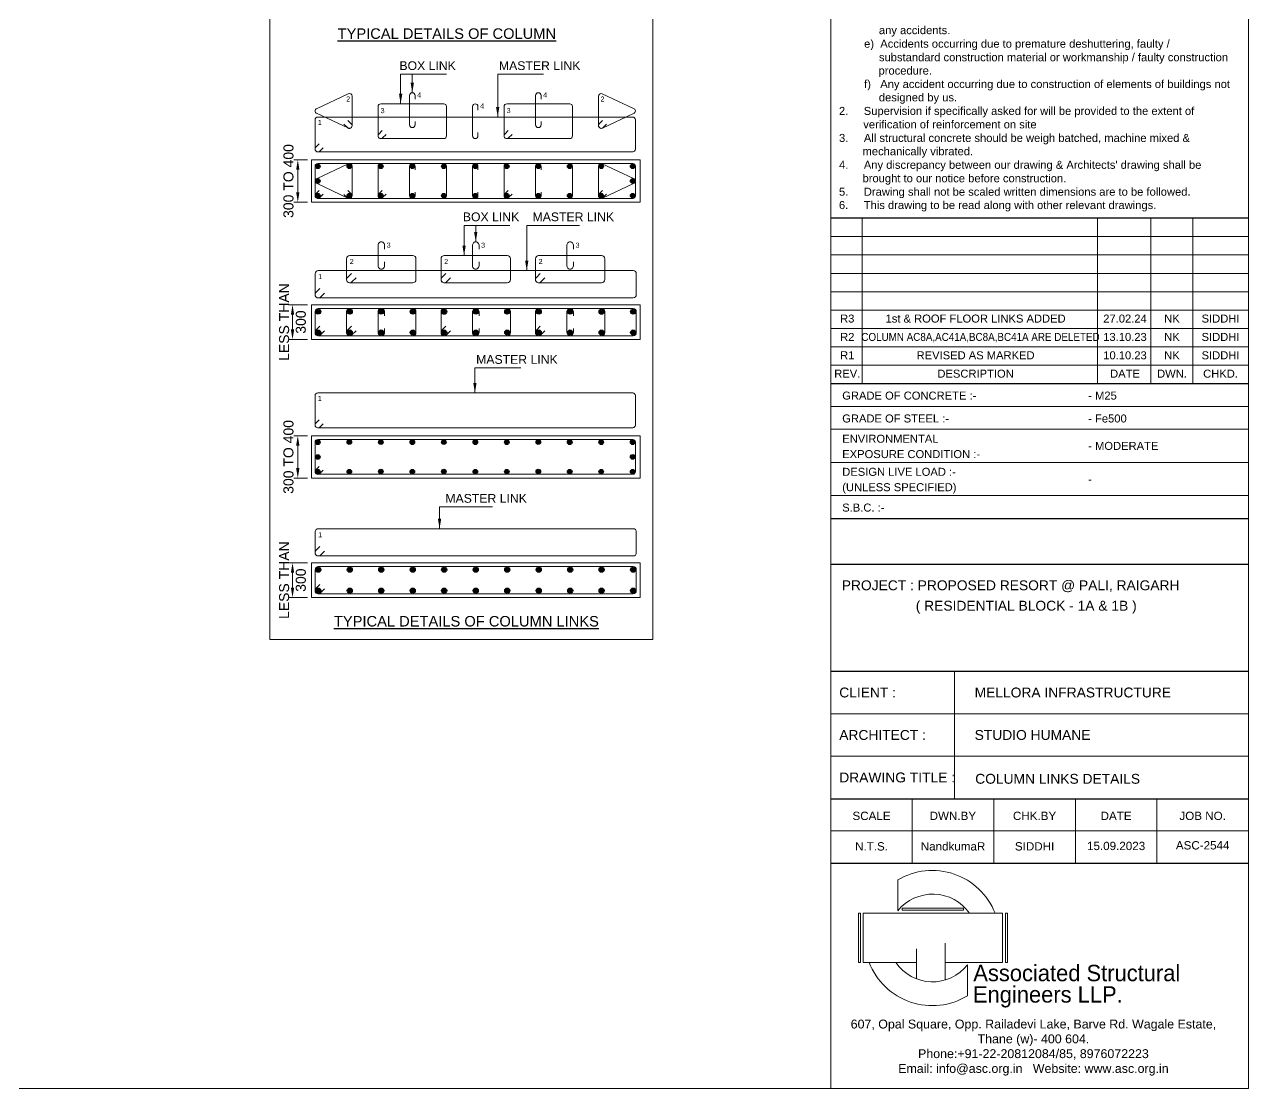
# Model space of a CAD drawing. Header units: metres. Extents: x 21100 to 202285, y -1545145 to -1477211.
# Drawn here: x 171686 to 202285, y -1545145 to -1518549 of the extents above; entities that cross this region are included whole.
import ezdxf
from ezdxf.enums import TextEntityAlignment as Align

# ---------------------------------------------------------------- set-up
doc = ezdxf.new("R2010")
doc.units = ezdxf.units.M
doc.header["$LTSCALE"] = 15
doc.header["$MEASUREMENT"] = 0
doc.header["$PDMODE"] = 34
doc.header["$PDSIZE"] = -10
doc.linetypes.add('HIDDEN', pattern=[0.375, 0.25, -0.125])
for name, color, linetype, lineweight in [('ARCH._ASC', 8, 'HIDDEN', 0), ('COLUMN SECTION_ASC', 132, 'Continuous', 9), ('DIMENSION_ASC', 251, 'Continuous', 9), ('FOOTING_ASC', 10, 'Continuous', 15), ('LEADER_ASC', 152, 'Continuous', 15), ('LINKS_ASC', 22, 'Continuous', 20), ('STEEL DIST._ASC', 132, 'Continuous', 25), ('TEXT HEADER_ASC', 7, 'Continuous', 25), ('TEXT NAMEPLATE_ASC', 7, 'Continuous', 20), ('TEXT SCHEDULE_ASC', 7, 'Continuous', 5), ('TEXT_ASC', 7, 'Continuous', 25), ('VIEWPORT_ASC', 6, 'Continuous', 15)]:
    doc.layers.add(name, color=color, linetype=linetype, lineweight=lineweight)
doc.layers.add('BORDER_ASC', color=4, linetype='Continuous')
doc.styles.add('ASC LOGO', font='CALIST.TTF', dxfattribs={"height": 300})
doc.styles.add('ASC_DIMENSION', font='swiss.ttf', dxfattribs={"height": 250})
doc.styles.add('STANDERD ASC', font='swiss.ttf', dxfattribs={"height": 250})
doc.dimstyles.new('ASC_100mm', dxfattribs={"dimtxt": 250, "dimasz": 250, "dimexe": 50, "dimexo": 50, "dimgap": 100, "dimtad": 1, "dimdec": 0, "dimzin": 0, "dimdsep": 46, "dimtxsty": 'ASC_DIMENSION', "dimcen": 0, "dimclrd": 256, "dimclre": 256, "dimclrt": 7, "dimadec": 0, "dimazin": 0, "dimtfac": 1, "dimtdec": 0, "dimtofl": 0, "dimtmove": 0, "dimatfit": 2, "dimfxl": 1, "dimtolj": 1, "dimtzin": 0, "dimlwd": -1, "dimlwe": -1, "dimarcsym": 1})

# ---------------------------------------------------------------- blocks, each defined once
blk = doc.blocks.new('STEEL DIST.')
at = {"layer": 'STEEL DIST._ASC'}
h = blk.add_hatch(color=155, dxfattribs=at)
h.dxf.hatch_style = 1
edge = h.paths.add_edge_path()
edge.add_arc((0, 0), 75, 180, 540)
blk.add_circle((0, 0), 75, dxfattribs=at)
blk = doc.blocks.new('*D286')
at = {"layer": 'Defpoints', "color": 0, "transparency": 16777216}
for p in [(178386, -1525553), (178857, -1525553), (178857, -1526422)]:
    blk.add_point(p, dxfattribs=at)
at = {"layer": 'DIMENSION_ASC', "transparency": 16777216}
for p, q in [((178757, -1525553), (178286, -1525553)), ((178386, -1526172), (178386, -1525803)), ((178757, -1526422), (178286, -1526422))]:
    blk.add_line(p, q, dxfattribs=at)
for points in [[(178345, -1525803), (178428, -1525803), (178386, -1525553)], [(178345, -1526172), (178428, -1526172), (178386, -1526422)]]:
    blk.add_solid(points, dxfattribs=at)
at = {"layer": 'DIMENSION_ASC', "color": 7, "transparency": 16777216, "insert": (178386, -1525987), "char_height": 250, "attachment_point": 5, "rotation": 90, "style": 'STANDERD ASC'}
blk.add_mtext('\\A1;LESS THAN\\P300', dxfattribs=at)
blk = doc.blocks.new('*D287')
at = {"layer": 'Defpoints', "color": 0, "transparency": 16777216}
for p in [(178518, -1521932), (178857, -1521932), (178857, -1522991)]:
    blk.add_point(p, dxfattribs=at)
at = {"layer": 'DIMENSION_ASC', "transparency": 16777216}
for p, q in [((178757, -1521932), (178418, -1521932)), ((178518, -1522741), (178518, -1522182)), ((178757, -1522991), (178418, -1522991))]:
    blk.add_line(p, q, dxfattribs=at)
for points in [[(178476, -1522182), (178559, -1522182), (178518, -1521932)], [(178476, -1522741), (178559, -1522741), (178518, -1522991)]]:
    blk.add_solid(points, dxfattribs=at)
at = {"layer": 'DIMENSION_ASC', "color": 7, "transparency": 16777216, "insert": (178286, -1522462), "char_height": 250, "attachment_point": 5, "rotation": 90, "style": 'STANDERD ASC'}
blk.add_mtext('\\A1;300 TO 400', dxfattribs=at)
blk = doc.blocks.new('*D289')
at = {"layer": 'Defpoints', "color": 0, "transparency": 16777216}
for p in [(178386, -1532003), (178857, -1532003), (178857, -1532873)]:
    blk.add_point(p, dxfattribs=at)
at = {"layer": 'DIMENSION_ASC', "transparency": 16777216}
for p, q in [((178757, -1532003), (178286, -1532003)), ((178386, -1532623), (178386, -1532253)), ((178757, -1532873), (178286, -1532873))]:
    blk.add_line(p, q, dxfattribs=at)
for points in [[(178345, -1532253), (178428, -1532253), (178386, -1532003)], [(178345, -1532623), (178428, -1532623), (178386, -1532873)]]:
    blk.add_solid(points, dxfattribs=at)
at = {"layer": 'DIMENSION_ASC', "color": 7, "transparency": 16777216, "insert": (178386, -1532438), "char_height": 250, "attachment_point": 5, "rotation": 90, "style": 'STANDERD ASC'}
blk.add_mtext('\\A1;LESS THAN\\P300', dxfattribs=at)
blk = doc.blocks.new('*D290')
at = {"layer": 'Defpoints', "color": 0, "transparency": 16777216}
for p in [(178518, -1528829), (178857, -1528829), (178857, -1529888)]:
    blk.add_point(p, dxfattribs=at)
at = {"layer": 'DIMENSION_ASC', "transparency": 16777216}
for p, q in [((178757, -1528829), (178418, -1528829)), ((178518, -1529638), (178518, -1529079)), ((178757, -1529888), (178418, -1529888))]:
    blk.add_line(p, q, dxfattribs=at)
for points in [[(178476, -1529079), (178559, -1529079), (178518, -1528829)], [(178476, -1529638), (178559, -1529638), (178518, -1529888)]]:
    blk.add_solid(points, dxfattribs=at)
at = {"layer": 'DIMENSION_ASC', "color": 7, "transparency": 16777216, "insert": (178286, -1529358), "char_height": 250, "attachment_point": 5, "rotation": 90, "style": 'STANDERD ASC'}
blk.add_mtext('\\A1;300 TO 400', dxfattribs=at)
blk = doc.blocks.new('Engineers LLP. LOGO')
at = {"layer": 'TEXT NAMEPLATE_ASC'}
blk.add_line((-293182, -175221), (-293182, -176151), dxfattribs=at)
for points in [[(-294384, -174399), (-294384, -173613)], [(-293911, -175707), (-295263, -175707), (-295263, -174457), (-291732, -174457), (-291732, -175707), (-293182, -175707)], [(-293911, -175362), (-293911, -176122)], [(-292618, -175767), (-292618, -176549)]]:
    blk.add_lwpolyline(points, dxfattribs=at)
for points in [[(-295325, -174457), (-295380, -174457), (-295380, -175707), (-295325, -175707)], [(-292718, -174383), (-292718, -174328), (-294275, -174328), (-294275, -174383)], [(-291655, -174457), (-291600, -174457), (-291600, -175707), (-291655, -175707)]]:
    blk.add_lwpolyline(points, close=True, dxfattribs=at)
for centre, radius, start, end in [((-293511, -175087), 1713, 21.5776, 120.6319), ((-293498, -175114), 1139, 35.2704, 141.0801), ((-293511, -175087), 1713, 201.2358, 301.3999), ((-293504, -175074), 1124, 214.2894, 321.9386)]:
    blk.add_arc(centre, radius, start, end, dxfattribs=at)
at = {"layer": 'TEXT NAMEPLATE_ASC', "style": 'ASC LOGO'}
for s, p in [('Associated Structural', (-292470, -176181)), ('Engineers LLP.', (-292479, -176723))]:
    blk.add_text(s, height=415, dxfattribs=at).set_placement(p)

msp = doc.modelspace()

# ---------------------------------------------------------------- linework, layer by layer
at = {"layer": 'ARCH._ASC', "linetype": 'Continuous'}
msp.add_lwpolyline([(187392.4, -1500635.9), (177821.8, -1500635.9), (177821.8, -1533920.9), (187392.4, -1533920.9)], close=True, dxfattribs=at)
at = {"layer": 'BORDER_ASC', "color": 4, "lineweight": -3}
for p, q in [((202284.6, -1523392.3), (191841.6, -1523392.3)), ((191841.6, -1527523.1), (202284.6, -1527523.1)), ((191841.6, -1530893.9), (202284.6, -1530893.9)), ((191841.6, -1532035.9), (202284.6, -1532035.9)), ((191841.6, -1534715), (202284.6, -1534715)), ((191841.6, -1537900.6), (202284.6, -1537900.6)), ((191841.6, -1539509.2), (202284.6, -1539509.2))]:
    msp.add_line(p, q, dxfattribs=at)
at = {"layer": 'BORDER_ASC', "color": 251, "lineweight": 5}
for p, q in [((192625.2, -1523392.3), (192625.2, -1527523.1)), ((198512.1, -1523392.3), (198512.1, -1527523.1)), ((199840.6, -1523392.3), (199840.6, -1527523.1)), ((200894.6, -1523392.3), (200894.6, -1527523.1)), ((202284.6, -1523851.3), (191841.6, -1523851.3)), ((202284.6, -1524310.2), (191841.6, -1524310.2)), ((202284.6, -1524769.2), (191841.6, -1524769.2)), ((202284.6, -1525228.2), (191841.6, -1525228.2)), ((202284.6, -1525687.2), (191841.6, -1525687.2)), ((202284.6, -1526146.2), (191841.6, -1526146.2)), ((202284.6, -1526605.2), (191841.6, -1526605.2)), ((202284.6, -1527064.2), (191841.6, -1527064.2)), ((202284.6, -1528095.1), (191841.6, -1528095.1)), ((202284.6, -1528667), (191841.6, -1528667)), ((202284.6, -1529494.5), (191841.6, -1529494.5)), ((202284.6, -1530322), (191841.6, -1530322)), ((194937.4, -1537900.6), (194937.4, -1534715)), ((191841.6, -1535776.9), (202284.6, -1535776.9)), ((191841.6, -1536838.7), (202284.6, -1536838.7)), ((193879.1, -1537900.6), (193879.1, -1539509.2)), ((195916.7, -1537900.6), (195916.7, -1539509.2)), ((197956.9, -1537900.6), (197956.9, -1539509.2)), ((199991.8, -1537900.6), (199991.8, -1539509.2)), ((202284.6, -1538704.9), (191841.6, -1538704.9))]:
    msp.add_line(p, q, dxfattribs=at)
at = {"layer": 'COLUMN SECTION_ASC'}
for points in [[(178856.5, -1521932.2), (187074.9, -1521932.5), (187074.9, -1522991.2), (178856.5, -1522990.8)], [(178856.5, -1525552.5), (187074.9, -1525552.9), (187074.9, -1526422.5), (178856.5, -1526422.1)], [(178856.5, -1528829), (187074.9, -1528829.3), (187074.9, -1529888), (178856.5, -1529887.7)], [(178856.5, -1532002.9), (187074.9, -1532003.3), (187074.9, -1532872.9), (178856.5, -1532872.6)]]:
    msp.add_lwpolyline(points, close=True, dxfattribs=at)
at = {"layer": 'LINKS_ASC'}
for points in [[(179672.2, -1521044.1), (179758.9, -1521127.6, 0.6430995), (179873.7, -1521077.9), (179873.7, -1520343.8, 0.5747182), (179773.3, -1520283.5), (179000.4, -1520646.3, 0.7569151), (179000.3, -1520776.8), (179769.1, -1521135.9, 0.8871903), (179854.4, -1521031.6), (179770.7, -1520946.8)], [(181448.1, -1520411.9), (181448.1, -1520325, 0.4217323), (181380.4, -1520256.1, 0.4141907), (181312.6, -1520323.9), (181312.6, -1521056.6, 0.4188638), (181380.4, -1521125.7, 0.4135364), (181448.1, -1521057.8), (181448.1, -1520970.6)], [(184598.7, -1520411.9), (184598.7, -1520325, 0.4217323), (184531, -1520256.1, 0.4141907), (184463.2, -1520323.9), (184463.2, -1521056.6, 0.4188638), (184530.9, -1521125.7, 0.4135364), (184598.7, -1521057.9), (184598.7, -1520970.7)], [(186237.5, -1521042.7), (186150.8, -1521126.3, -0.6542855), (186035.9, -1521079.8), (186035.9, -1520342.5, -0.5024618), (186124.2, -1520278.7), (186909.2, -1520645, -0.7569151), (186909.3, -1520775.4), (186131.2, -1521139.8, -0.8175028), (186055.2, -1521030.3), (186138.9, -1520945.5)], [(180726.1, -1521299.5), (180639.4, -1521383.1, -0.6615293), (180525.4, -1521336.6), (180525.4, -1520599.2, -0.4142136), (180592.9, -1520531.7), (182167.8, -1520532.1, -0.4142136), (182235.3, -1520599.6), (182235.3, -1521334.2, -0.4142136), (182167.8, -1521401.7), (180590.2, -1521401.4, -0.6513477), (180543.8, -1521287), (180627.6, -1521202.2)], [(183022.6, -1520687.9), (183022.5, -1520601, 0.4217323), (182954.8, -1520532.2, 0.4141907), (182887, -1520599.9), (182887, -1521332.7, 0.4188638), (182954.8, -1521401.7, 0.4135364), (183022.6, -1521333.9), (183022.6, -1521246.7)], [(183874.9, -1521299.5), (183788.3, -1521383.1, -0.6615293), (183674.3, -1521336.6), (183674.3, -1520599.2, -0.4142136), (183741.8, -1520531.7), (185316.7, -1520532.1, -0.4142136), (185384.2, -1520599.6), (185384.2, -1521334.2, -0.4142136), (185316.7, -1521401.7), (183739.1, -1521401.4, -0.6513477), (183692.7, -1521287), (183776.4, -1521202.2)], [(179151.6, -1521629.9), (179064.9, -1521713.5, -0.6615293), (178951, -1521667), (178951, -1520929.6, -0.4142136), (179018.5, -1520862.1), (186891.1, -1520862.1, -0.4142136), (186958.6, -1520929.6), (186958.6, -1521664.3, -0.4142136), (186891.1, -1521731.8), (179015.7, -1521731.8, -0.6513477), (178969.4, -1521617.4), (179053.1, -1521532.6)], [(179151.6, -1522794.1), (179064.9, -1522877.7, -0.6615293), (178951, -1522831.2), (178951, -1522093.8, -0.4142136), (179018.4, -1522026.3), (186891.1, -1522026.3, -0.4142136), (186958.6, -1522093.8), (186958.6, -1522828.5, -0.4142136), (186891.1, -1522896), (179015.7, -1522896, -0.6513477), (178969.3, -1522781.6), (179053.1, -1522696.8)], [(179672.1, -1522795), (179758.8, -1522878.6, 0.6430995), (179873.6, -1522828.9), (179873.6, -1522094.8, 0.5747182), (179773.3, -1522034.4), (179000.4, -1522397.3, 0.7569151), (179000.3, -1522527.7), (179769.1, -1522886.8, 0.8871903), (179854.4, -1522782.6), (179770.7, -1522697.7)], [(180726, -1522793.7), (180639.3, -1522877.3, -0.6615293), (180525.4, -1522830.8), (180525.4, -1522093.5, -0.4142136), (180592.9, -1522026), (182167.8, -1522026.3, -0.4142136), (182235.3, -1522093.8), (182235.3, -1522828.5, -0.4142136), (182167.8, -1522896), (180590.1, -1522895.6, -0.6513477), (180543.8, -1522781.3), (180627.5, -1522696.5)], [(181448.1, -1522182.2), (181448.1, -1522095.3, 0.4217323), (181380.3, -1522026.4, 0.4141907), (181312.5, -1522094.2), (181312.5, -1522826.9, 0.4188638), (181380.3, -1522896, 0.4135364), (181448.1, -1522828.1), (181448.1, -1522740.9)], [(183022.5, -1522182.2), (183022.5, -1522095.3, 0.4217323), (182954.8, -1522026.4, 0.4141907), (182886.9, -1522094.2), (182887, -1522826.9, 0.4188638), (182954.7, -1522896, 0.4135364), (183022.5, -1522828.1), (183022.5, -1522740.9)], [(183874.9, -1522793.7), (183788.2, -1522877.3, -0.6615293), (183674.2, -1522830.8), (183674.2, -1522093.5, -0.4142136), (183741.7, -1522026), (185316.7, -1522026.3, -0.4142136), (185384.1, -1522093.8), (185384.1, -1522828.5, -0.4142136), (185316.7, -1522896), (183739, -1522895.6, -0.6513477), (183692.6, -1522781.3), (183776.4, -1522696.5)], [(184598.7, -1522182.2), (184598.6, -1522095.3, 0.4217323), (184530.9, -1522026.5, 0.4141907), (184463.1, -1522094.2), (184463.1, -1522826.9, 0.4188638), (184530.9, -1522896, 0.4135364), (184598.6, -1522828.2), (184598.7, -1522741)], [(186237.4, -1522793.7), (186150.7, -1522877.2, -0.6542855), (186035.9, -1522830.8), (186035.8, -1522093.4, -0.5024618), (186124.2, -1522029.6), (186909.1, -1522395.9, -0.7569151), (186909.3, -1522526.4), (186131.1, -1522890.7, -0.8175028), (186055.1, -1522781.2), (186138.9, -1522696.4)], [(180686.6, -1524166.2), (180686.6, -1524064.1, 0.270317), (180642.3, -1523992.3, 0.2502255), (180567.5, -1523992.3, 0.2482031), (180523.7, -1524057.2, 0.0268233), (180523.2, -1524065.7), (180523.2, -1524582.2, 0.2703166), (180567.5, -1524654.1, 0.2502263), (180642.3, -1524654.1, 0.2703166), (180686.6, -1524582.2), (180686.6, -1524480.2)], [(183047.9, -1524166.2), (183047.9, -1524064.1, 0.270317), (183003.6, -1523992.3, 0.2502255), (182928.8, -1523992.3, 0.2482031), (182885, -1524057.2, 0.0268233), (182884.6, -1524065.7), (182884.6, -1524582.2, 0.2703166), (182928.8, -1524654.1, 0.2502263), (183003.6, -1524654.1, 0.2703166), (183047.9, -1524582.2), (183047.9, -1524480.2)], [(185408.1, -1524166.2), (185408.1, -1524064.1, 0.270317), (185363.8, -1523992.3, 0.2502255), (185289, -1523992.3, 0.2482031), (185245.2, -1524057.2, 0.0268233), (185244.7, -1524065.7), (185244.7, -1524582.2, 0.2703166), (185289, -1524654.1, 0.2502263), (185363.8, -1524654.1, 0.2703166), (185408.1, -1524582.2), (185408.1, -1524480.2)], [(179974.2, -1524884.8), (179872.2, -1524983.1, -0.6615293), (179738.2, -1524928.4), (179738.2, -1524403.5, -0.4142136), (179817.6, -1524324), (181392.4, -1524324, -0.4142136), (181471.8, -1524403.4), (181471.8, -1524925.2, -0.4142136), (181392.4, -1525004.6), (179814.3, -1525004.6, -0.6513477), (179759.8, -1524870.1), (179858.3, -1524770.3)], [(182335.5, -1524884.8), (182233.6, -1524983.1, -0.6615293), (182099.5, -1524928.4), (182099.5, -1524403.5, -0.4142136), (182178.9, -1524324), (183753.7, -1524324, -0.4142136), (183833.1, -1524403.4), (183833.1, -1524925.2, -0.4142136), (183753.7, -1525004.6), (182175.7, -1525004.6, -0.6513477), (182121.1, -1524870.1), (182219.6, -1524770.3)], [(184695.7, -1524884.8), (184593.7, -1524983.1, -0.6615293), (184459.7, -1524928.4), (184459.7, -1524403.5, -0.4142136), (184539.1, -1524324), (186113.9, -1524324, -0.4142136), (186193.3, -1524403.4), (186193.3, -1524925.2, -0.4142136), (186113.9, -1525004.6), (184535.8, -1525004.6, -0.6513477), (184481.3, -1524870.1), (184579.8, -1524770.3)], [(179187.1, -1525262.9), (179085.1, -1525361.2, -0.6615293), (178951.1, -1525306.5), (178951.1, -1524781.6, -0.4142136), (179030.5, -1524702.2), (186901, -1524702.2, -0.4142136), (186980.4, -1524781.6), (186980.4, -1525303.3, -0.4142136), (186901, -1525382.7), (179027.2, -1525382.7, -0.6513477), (178972.7, -1525248.2), (179071.2, -1525148.4)], [(179187.1, -1526208.1), (179085.1, -1526306.4, -0.6615293), (178951.1, -1526251.7), (178951.1, -1525726.8, -0.4142136), (179030.5, -1525647.4), (186901, -1525647.4, -0.4142136), (186980.4, -1525726.8), (186980.4, -1526248.6, -0.4142136), (186901, -1526328), (179027.2, -1526328, -0.6513477), (178972.7, -1526193.5), (179071.2, -1526093.7)], [(179974.2, -1526208.1), (179872.2, -1526306.4, -0.6615293), (179738.2, -1526251.7), (179738.2, -1525726.8, -0.4142136), (179817.6, -1525647.4), (181392.4, -1525647.4, -0.4142136), (181471.8, -1525726.8), (181471.8, -1526248.6, -0.4142136), (181392.4, -1526328), (179814.3, -1526328, -0.6513477), (179759.8, -1526193.5), (179858.3, -1526093.7)], [(180686.6, -1525830.7), (180686.6, -1525728.6, 0.270317), (180642.3, -1525656.8, 0.2502255), (180567.5, -1525656.8, 0.2482031), (180523.7, -1525721.7, 0.0268233), (180523.2, -1525730.2), (180523.2, -1526246.7, 0.2703166), (180567.5, -1526318.5, 0.2502263), (180642.3, -1526318.5, 0.2703166), (180686.6, -1526246.7), (180686.6, -1526144.6)], [(182335.5, -1526208.1), (182233.6, -1526306.4, -0.6615293), (182099.5, -1526251.7), (182099.5, -1525726.8, -0.4142136), (182178.9, -1525647.4), (183753.7, -1525647.4, -0.4142136), (183833.1, -1525726.8), (183833.1, -1526248.6, -0.4142136), (183753.7, -1526328), (182175.7, -1526328, -0.6513477), (182121.1, -1526193.5), (182219.6, -1526093.7)], [(183047.9, -1525830.7), (183047.9, -1525728.6, 0.270317), (183003.6, -1525656.8, 0.2502255), (182928.9, -1525656.8, 0.2482031), (182885, -1525721.7, 0.0268233), (182884.6, -1525730.2), (182884.6, -1526246.7, 0.2703166), (182928.9, -1526318.5, 0.2502263), (183003.6, -1526318.5, 0.2703166), (183047.9, -1526246.7), (183047.9, -1526144.6)], [(184695.7, -1526208.1), (184593.7, -1526306.4, -0.6615293), (184459.7, -1526251.7), (184459.7, -1525726.8, -0.4142136), (184539.1, -1525647.4), (186113.9, -1525647.4, -0.4142136), (186193.3, -1525726.8), (186193.3, -1526248.6, -0.4142136), (186113.9, -1526328), (184535.8, -1526328, -0.6513477), (184481.3, -1526193.5), (184579.8, -1526093.7)], [(185408.1, -1525830.7), (185408.1, -1525728.6, 0.270317), (185363.8, -1525656.8, 0.2502255), (185289, -1525656.8, 0.2482031), (185245.2, -1525721.7, 0.0268233), (185244.7, -1525730.2), (185244.7, -1526246.7, 0.2703166), (185289, -1526318.5, 0.2502263), (185363.8, -1526318.5, 0.2703166), (185408.1, -1526246.7), (185408.1, -1526144.6)], [(179151.6, -1528526.7), (179064.9, -1528610.3, -0.6615293), (178951, -1528563.8), (178951, -1527826.4, -0.4142136), (179018.5, -1527758.9), (186891.1, -1527758.9, -0.4142136), (186958.6, -1527826.4), (186958.6, -1528561.1, -0.4142136), (186891.1, -1528628.6), (179015.7, -1528628.6, -0.6513477), (178969.4, -1528514.2), (179053.1, -1528429.4)], [(179151.6, -1529690.9), (179064.9, -1529774.5, -0.6615293), (178951, -1529728), (178951, -1528990.6, -0.4142136), (179018.4, -1528923.1), (186891.1, -1528923.1, -0.4142136), (186958.6, -1528990.6), (186958.6, -1529725.3, -0.4142136), (186891.1, -1529792.8), (179015.7, -1529792.8, -0.6513477), (178969.3, -1529678.4), (179053.1, -1529593.6)], [(179187.1, -1531713.3), (179085.1, -1531811.6, -0.6615293), (178951.1, -1531756.9), (178951.1, -1531232, -0.4142136), (179030.5, -1531152.6), (186901, -1531152.6, -0.4142136), (186980.4, -1531232), (186980.4, -1531753.8, -0.4142136), (186901, -1531833.2), (179027.2, -1531833.2, -0.6513477), (178972.7, -1531698.6), (179071.2, -1531598.9)], [(179187.1, -1532658.6), (179085.1, -1532756.9, -0.6615293), (178951.1, -1532702.2), (178951.1, -1532177.2, -0.4142136), (179030.5, -1532097.8), (186901, -1532097.8, -0.4142136), (186980.4, -1532177.2), (186980.4, -1532699, -0.4142136), (186901, -1532778.4), (179027.2, -1532778.4, -0.6513477), (178972.7, -1532643.9), (179071.2, -1532544.1)]]:
    msp.add_lwpolyline(points, format="xyb", dxfattribs=at)
at = {"layer": 'VIEWPORT_ASC'}
for p, q in [((191841.6, -1545144.5), (191841.6, -1485744.5)), ((202284.6, -1485744.5), (202284.6, -1545144.5)), ((202284.6, -1485744.5), (202284.6, -1545144.5)), ((202284.6, -1545144.5), (118184.6, -1545144.5)), ((202284.6, -1545144.5), (191841.6, -1545144.5))]:
    msp.add_line(p, q, dxfattribs=at)

# ---------------------------------------------------------------- block references
at = {"layer": 'FOOTING_ASC', "color": 2, "linetype": 'Continuous', "xscale": 0.9867504282403824, "yscale": 0.9867504282403824, "zscale": 0.9867504282403824}
msp.add_blockref('Engineers LLP. LOGO', (483999.7, -1368615.9), dxfattribs=at)
at = {"layer": 'STEEL DIST._ASC'}
for p, xscale, yscale, zscale in [((179018.6, -1522094.2), 0.7561974259940899, 0.7561974259940899, 0.7561974259940899), ((179805.9, -1522093.8), 0.7561974259940899, 0.7561974259940899, 0.7561974259940899), ((180594.8, -1522093.8), 0.7561974259940899, 0.7561974259940899, 0.7561974259940899), ((181380.3, -1522094.2), 0.7561974259940899, 0.7561974259940899, 0.7561974259940899), ((182167.5, -1522093.8), 0.7561974259940899, 0.7561974259940899, 0.7561974259940899), ((182954.7, -1522094.2), 0.7561974259940899, 0.7561974259940899, 0.7561974259940899), ((183741.9, -1522094.2), 0.7561974259940899, 0.7561974259940899, 0.7561974259940899), ((184530.9, -1522093.8), 0.7561974259940899, 0.7561974259940899, 0.7561974259940899), ((185316.4, -1522094.2), 0.7561974259940899, 0.7561974259940899, 0.7561974259940899), ((186103.6, -1522094.2), 0.7561974259940899, 0.7561974259940899, 0.7561974259940899), ((186890.8, -1522094.2), 0.7561974259940899, 0.7561974259940899, 0.7561974259940899), ((179018.7, -1522462.5), 0.7561974259940899, 0.7561974259940899, 0.7561974259940899), ((186890.8, -1522461.2), 0.7561974259940899, 0.7561974259940899, 0.7561974259940899), ((179018.6, -1522828.1), 0.7561974259940899, 0.7561974259940899, 0.7561974259940899), ((179805.9, -1522828.5), 0.7561974259940899, 0.7561974259940899, 0.7561974259940899), ((180594.8, -1522827.8), 0.7561974259940899, 0.7561974259940899, 0.7561974259940899), ((181380.3, -1522828.1), 0.7561974259940899, 0.7561974259940899, 0.7561974259940899), ((182167.5, -1522827.8), 0.7561974259940899, 0.7561974259940899, 0.7561974259940899), ((182954.7, -1522828.1), 0.7561974259940899, 0.7561974259940899, 0.7561974259940899), ((183741.9, -1522828.1), 0.7561974259940899, 0.7561974259940899, 0.7561974259940899), ((184530.9, -1522827.8), 0.7561974259940899, 0.7561974259940899, 0.7561974259940899), ((185316.4, -1522828.1), 0.7561974259940899, 0.7561974259940899, 0.7561974259940899), ((186103.6, -1522828.1), 0.7561974259940899, 0.7561974259940899, 0.7561974259940899), ((186890.8, -1522828.1), 0.7561974259940899, 0.7561974259940899, 0.7561974259940899), ((179030.7, -1525727.2), 0.8402193622156554, 0.8402193622156554, 0.8402193622156554), ((179817.8, -1525727.2), 0.8402193622156554, 0.8402193622156554, 0.8402193622156554), ((180604.9, -1525727.2), 0.8402193622156554, 0.8402193622156554, 0.8402193622156554), ((181392, -1525727.2), 0.8402193622156554, 0.8402193622156554, 0.8402193622156554), ((182177.3, -1525727.6), 0.8402193622156554, 0.8402193622156554, 0.8402193622156554), ((182966.2, -1525727.2), 0.8402193622156554, 0.8402193622156554, 0.8402193622156554), ((183753.4, -1525727.2), 0.8402193622156554, 0.8402193622156554, 0.8402193622156554), ((184540.5, -1525727.2), 0.8402193622156554, 0.8402193622156554, 0.8402193622156554), ((185327.6, -1525727.2), 0.8402193622156554, 0.8402193622156554, 0.8402193622156554), ((186112.9, -1525727.6), 0.8402193622156554, 0.8402193622156554, 0.8402193622156554), ((186901.8, -1525727.2), 0.8402193622156554, 0.8402193622156554, 0.8402193622156554), ((179030.7, -1526248.2), 0.8402193622156554, 0.8402193622156554, 0.8402193622156554), ((179817.8, -1526248.2), 0.8402193622156554, 0.8402193622156554, 0.8402193622156554), ((180604.9, -1526248.2), 0.8402193622156554, 0.8402193622156554, 0.8402193622156554), ((181392, -1526248.2), 0.8402193622156554, 0.8402193622156554, 0.8402193622156554), ((182177.3, -1526248.6), 0.8402193622156554, 0.8402193622156554, 0.8402193622156554), ((182966.2, -1526248.2), 0.8402193622156554, 0.8402193622156554, 0.8402193622156554), ((183753.4, -1526248.2), 0.8402193622156554, 0.8402193622156554, 0.8402193622156554), ((184540.5, -1526248.2), 0.8402193622156554, 0.8402193622156554, 0.8402193622156554), ((185327.6, -1526248.2), 0.8402193622156554, 0.8402193622156554, 0.8402193622156554), ((186112.9, -1526248.6), 0.8402193622156554, 0.8402193622156554, 0.8402193622156554), ((186901.8, -1526248.2), 0.8402193622156554, 0.8402193622156554, 0.8402193622156554), ((179018.6, -1528991), 0.7561974259940899, 0.7561974259940899, 0.7561974259940899), ((179805.9, -1528990.6), 0.7561974259940899, 0.7561974259940899, 0.7561974259940899), ((180594.8, -1528990.6), 0.7561974259940899, 0.7561974259940899, 0.7561974259940899), ((181380.3, -1528991), 0.7561974259940899, 0.7561974259940899, 0.7561974259940899), ((182167.5, -1528990.6), 0.7561974259940899, 0.7561974259940899, 0.7561974259940899), ((182954.7, -1528991), 0.7561974259940899, 0.7561974259940899, 0.7561974259940899), ((183741.9, -1528991), 0.7561974259940899, 0.7561974259940899, 0.7561974259940899), ((184530.9, -1528990.6), 0.7561974259940899, 0.7561974259940899, 0.7561974259940899), ((185316.4, -1528991), 0.7561974259940899, 0.7561974259940899, 0.7561974259940899), ((186103.6, -1528991), 0.7561974259940899, 0.7561974259940899, 0.7561974259940899), ((186890.8, -1528991), 0.7561974259940899, 0.7561974259940899, 0.7561974259940899), ((179018.7, -1529359.3), 0.7561974259940899, 0.7561974259940899, 0.7561974259940899), ((186890.8, -1529358), 0.7561974259940899, 0.7561974259940899, 0.7561974259940899), ((179018.6, -1529724.9), 0.7561974259940899, 0.7561974259940899, 0.7561974259940899), ((179805.9, -1529725.3), 0.7561974259940899, 0.7561974259940899, 0.7561974259940899), ((180594.8, -1529724.6), 0.7561974259940899, 0.7561974259940899, 0.7561974259940899), ((181380.3, -1529724.9), 0.7561974259940899, 0.7561974259940899, 0.7561974259940899), ((182167.5, -1529724.6), 0.7561974259940899, 0.7561974259940899, 0.7561974259940899), ((182954.7, -1529724.9), 0.7561974259940899, 0.7561974259940899, 0.7561974259940899), ((183741.9, -1529724.9), 0.7561974259940899, 0.7561974259940899, 0.7561974259940899), ((184530.9, -1529724.6), 0.7561974259940899, 0.7561974259940899, 0.7561974259940899), ((185316.4, -1529724.9), 0.7561974259940899, 0.7561974259940899, 0.7561974259940899), ((186103.6, -1529724.9), 0.7561974259940899, 0.7561974259940899, 0.7561974259940899), ((186890.8, -1529724.9), 0.7561974259940899, 0.7561974259940899, 0.7561974259940899), ((179030.7, -1532177.6), 0.8402193622156554, 0.8402193622156554, 0.8402193622156554), ((179817.8, -1532177.6), 0.8402193622156554, 0.8402193622156554, 0.8402193622156554), ((180604.9, -1532177.6), 0.8402193622156554, 0.8402193622156554, 0.8402193622156554), ((181392, -1532177.6), 0.8402193622156554, 0.8402193622156554, 0.8402193622156554), ((182177.3, -1532178.1), 0.8402193622156554, 0.8402193622156554, 0.8402193622156554), ((182966.2, -1532177.6), 0.8402193622156554, 0.8402193622156554, 0.8402193622156554), ((183753.4, -1532177.6), 0.8402193622156554, 0.8402193622156554, 0.8402193622156554), ((184540.5, -1532177.6), 0.8402193622156554, 0.8402193622156554, 0.8402193622156554), ((185327.6, -1532177.6), 0.8402193622156554, 0.8402193622156554, 0.8402193622156554), ((186112.9, -1532178.1), 0.8402193622156554, 0.8402193622156554, 0.8402193622156554), ((186901.8, -1532177.6), 0.8402193622156554, 0.8402193622156554, 0.8402193622156554), ((179030.7, -1532698.6), 0.8402193622156554, 0.8402193622156554, 0.8402193622156554), ((179817.8, -1532698.6), 0.8402193622156554, 0.8402193622156554, 0.8402193622156554), ((180604.9, -1532698.6), 0.8402193622156554, 0.8402193622156554, 0.8402193622156554), ((181392, -1532698.6), 0.8402193622156554, 0.8402193622156554, 0.8402193622156554), ((182177.3, -1532699), 0.8402193622156554, 0.8402193622156554, 0.8402193622156554), ((182966.2, -1532698.6), 0.8402193622156554, 0.8402193622156554, 0.8402193622156554), ((183753.4, -1532698.6), 0.8402193622156554, 0.8402193622156554, 0.8402193622156554), ((184540.5, -1532698.6), 0.8402193622156554, 0.8402193622156554, 0.8402193622156554), ((185327.6, -1532698.6), 0.8402193622156554, 0.8402193622156554, 0.8402193622156554), ((186112.9, -1532699), 0.8402193622156554, 0.8402193622156554, 0.8402193622156554), ((186901.8, -1532698.6), 0.8402193622156554, 0.8402193622156554, 0.8402193622156554)]:
    msp.add_blockref('STEEL DIST.', p, dxfattribs=dict(at, xscale=xscale, yscale=yscale, zscale=zscale))

# ---------------------------------------------------------------- texts
at = {"layer": 'TEXT HEADER_ASC', "char_height": 262.569, "width": 9006.615, "attachment_point": 1, "style": 'STANDERD ASC'}
for s, insert in [('\\pxqc;{\\LTYPICAL DETAILS OF COLUMN}', (177741.2, -1518646)), ('\\pxqc;{\\LTYPICAL DETAILS OF COLUMN LINKS}', (178229.4, -1533334))]:
    msp.add_mtext(s, dxfattribs=dict(at, insert=insert))
at = {"layer": 'TEXT NAMEPLATE_ASC', "style": 'STANDERD ASC'}
for s, p in [('any accidents.', (193044.6, -1518791)), ('        e)  Accidents occurring due to premature deshuttering, faulty /', (192054.4, -1519129.4)), ('substandard construction material or workmanship / faulty construction', (193045.7, -1519467.9)), ('procedure.', (193035.3, -1519801.3)), ('        f)   Any accident occurring due to construction of elements of buildings not', (192054.4, -1520137.6)), ('designed by us.', (193043.3, -1520470.9)), ('2.     Supervision if specifically asked for will be provided to the extent of', (192045.9, -1520809.4)), ('verification of reinforcement on site', (192654.1, -1521145.7)), ('3.     All structural concrete should be weigh batched, machine mixed &', (192048, -1521484.5)), ('mechanically vibrated.', (192635.8, -1521817.8)), ("4.     Any discrepancy between our drawing & Architects' drawing shall be", (192047.5, -1522156.6)), ('brought to our notice before construction.', (192635.3, -1522492.9)), ('5.     Drawing shall not be scaled written dimensions are to be followed.', (192047, -1522829.2)), ('6.     This drawing to be read along with other relevant drawings.', (192045.2, -1523162.6)), ('GRADE OF CONCRETE :-', (192128, -1527925.1)), ('- M25', (198277.4, -1527925.1)), ('GRADE OF STEEL :-', (192128, -1528497)), ('- Fe500', (198277.4, -1528497)), ('ENVIRONMENTAL', (192128, -1529002.9)), ('- MODERATE', (198277.4, -1529182.5)), ('EXPOSURE CONDITION :-', (192128, -1529387.2)), ('DESIGN LIVE LOAD :-', (192128, -1529830.4)), ('-', (198277.4, -1530014.7)), ('(UNLESS SPECIFIED)', (192128, -1530214.7)), ('S.B.C. :-', (192128, -1530724))]:
    msp.add_text(s, height=200, dxfattribs=at).set_placement(p)
for s, height, p in [('R3', 200, (192253.8, -1525999.8)), ('1st & ROOF FLOOR LINKS ADDED', 200, (195461.6, -1525999.8)), ('27.02.24', 200, (199196.7, -1525999.8)), ('NK', 200, (200371.2, -1525999.8)), ('SIDDHI', 200, (201584.9, -1525999.8)), ('R2', 200, (192253.8, -1526458.8)), ('13.10.23', 200, (199196.7, -1526458.8)), ('NK', 200, (200371.2, -1526458.8)), ('SIDDHI', 200, (201584.9, -1526458.8)), ('R1', 200, (192253.8, -1526917.8)), ('REVISED AS MARKED', 200, (195461.6, -1526917.8)), ('10.10.23', 200, (199196.7, -1526917.8)), ('NK', 200, (200371.2, -1526917.8)), ('SIDDHI', 200, (201584.9, -1526917.8)), ('REV.', 200, (192253.8, -1527376.8)), ('DESCRIPTION', 200, (195461.6, -1527376.8)), ('DATE', 200, (199196.7, -1527376.8)), ('DWN.', 200, (200371.2, -1527376.8)), ('CHKD.', 200, (201584.9, -1527376.8)), ('SCALE', 207.96, (192860.4, -1538433.4)), ('DWN.BY', 207.96, (194894, -1538433.4)), ('CHK.BY', 207.96, (196936.8, -1538433.4)), ('DATE', 207.96, (198974.3, -1538433.4)), ('JOB NO.', 207.96, (201138.2, -1538433.4)), ('N.T.S.', 207.96, (192860.4, -1539195.3)), ('NandkumaR', 207.96, (194897.9, -1539195.3)), ('SIDDHI', 207.96, (196936.8, -1539195.3)), ('15.09.2023', 207.96, (198974.3, -1539185)), ('ASC-2544', 207.96, (201138.2, -1539169.6))]:
    msp.add_text(s, height=height, dxfattribs=at).set_placement(p, align=Align.CENTER)
at = {"layer": 'TEXT NAMEPLATE_ASC', "style": 'STANDERD ASC', "width": 0.88}
msp.add_text('COLUMN AC8A,AC41A,BC8A,BC41A ARE DELETED', height=200, dxfattribs=at).set_placement((195584.2, -1526458.8), align=Align.CENTER)
at = {"layer": 'TEXT NAMEPLATE_ASC', "style": 'STANDERD ASC'}
for s, height, p in [('PROJECT : PROPOSED RESORT @ PALI, RAIGARH', 247.059, (192116.3, -1532566.8)), ('( RESIDENTIAL BLOCK - 1A & 1B )', 247.059, (193966.1, -1533077)), ('CLIENT :', 247.06, (192053.9, -1535245.9)), ('MELLORA INFRASTRUCTURE', 247.059, (195438.2, -1535245.9)), ('ARCHITECT :', 247.059, (192053.9, -1536307.8)), ('STUDIO HUMANE', 247.059, (195438.2, -1536307.8)), ('DRAWING TITLE :', 247.059, (192053.9, -1537369.6)), ('COLUMN LINKS DETAILS', 246.926, (195452.5, -1537403.5))]:
    msp.add_text(s, height=height, dxfattribs=at).set_placement(p, align=Align.MIDDLE_LEFT)
at = {"layer": 'TEXT NAMEPLATE_ASC', "insert": (192381.7, -1543422.2), "char_height": 222.019, "width": 9052.04, "attachment_point": 1, "style": 'STANDERD ASC'}
msp.add_mtext('\\pxqc;607, Opal Square, Opp. Railadevi Lake, Barve Rd. Wagale Estate,\\PThane (w)- 400 604.\\PPhone:+91-22-20812084/85, 8976072223\\PEmail: info@asc.org.in   Website: www.asc.org.in', dxfattribs=at)
at = {"layer": 'TEXT SCHEDULE_ASC', "style": 'STANDERD ASC'}
for s, p in [('2', (179776.2, -1520512.7)), ('4', (181551.3, -1520412.4)), ('4', (184701.9, -1520411.8)), ('2', (186135.4, -1520513)), ('3', (180638.4, -1520802.5)), ('4', (183125.7, -1520687.8)), ('3', (183789, -1520801.8)), ('1', (179067.3, -1521100.2)), ('3', (180789.7, -1524166)), ('3', (183151.1, -1524166)), ('3', (185511.2, -1524166)), ('2', (179866.4, -1524572.4)), ('2', (182227.7, -1524574)), ('2', (184587.9, -1524574)), ('1', (179079.3, -1524952.1)), ('1', (179067.3, -1527997)), ('1', (179079.3, -1531402.5))]:
    msp.add_text(s, height=126, dxfattribs=at).set_placement(p, align=Align.BOTTOM_CENTER)
at = {"layer": 'TEXT_ASC', "linetype": 'Continuous', "style": 'STANDERD ASC'}
for s, height, p in [('BOX LINK', 218.81, (181058.4, -1519687.7)), ('MASTER LINK', 218.807, (183545.7, -1519687.7)), ('BOX LINK', 218.81, (182644.2, -1523466.5)), ('MASTER LINK', 218.807, (184385.9, -1523466.5)), ('MASTER LINK', 218.807, (182976.8, -1527030.9)), ('MASTER LINK', 218.807, (182206.6, -1530503.3))]:
    msp.add_text(s, height=height, dxfattribs=at).set_placement(p)

# ---------------------------------------------------------------- dimensions: what is measured, and where the dimension line sits
at = {"layer": 'DIMENSION_ASC'}
for base, p1, p2, text, picture, middle in [((178517.6, -1521932.2), (178856.5, -1522990.8), (178856.6, -1521932.2), '300 TO 400', '*D287', (178517.6, -1522461.5)), ((178386.3, -1525552.5), (178856.5, -1526422.1), (178856.6, -1525552.5), 'LESS THAN\\X300', '*D286', (178386.3, -1525987.3)), ((178517.6, -1528829), (178856.5, -1529887.7), (178856.6, -1528829), '300 TO 400', '*D290', (178517.6, -1529358.3)), ((178386.3, -1532002.9), (178856.5, -1532872.6), (178856.6, -1532002.9), 'LESS THAN\\X300', '*D289', (178386.3, -1532437.8))]:
    dim = msp.add_linear_dim(base=base, p1=p1, p2=p2, angle=90, text=text, dimstyle='ASC_100mm', override={"dimexe": 100, "dimexo": 100, "dimtxsty": 'STANDERD ASC', "dimfxlon": 0, "dimarcsym": 1}, dxfattribs=at)
    dim.commit()
    dim.dimension.update_dxf_attribs({"geometry": picture, "text_midpoint": middle, "dimtype": 160})

# ---------------------------------------------------------------- leaders
at = {"layer": 'LEADER_ASC'}
for points in [[(181089.1, -1520531.8), (181089.1, -1519790.9), (182235.3, -1519790.9)], [(181380.4, -1520256.1), (181380.4, -1519790.9), (182235.3, -1519790.9)], [(183515.1, -1520862.1), (183515.1, -1519790.9), (184661.3, -1519790.9)], [(182674.9, -1524324), (182674.9, -1523569.7), (183821.1, -1523569.7)], [(182966.2, -1523982.9), (182966.2, -1523569.7), (183821.1, -1523569.7)], [(184241.6, -1524702.2), (184241.6, -1523569.7), (185562.8, -1523569.7)], [(182946.2, -1527758.9), (182946.2, -1527134.1), (184092.4, -1527134.1)], [(182062.2, -1531152.6), (182062.2, -1530606.5), (183383.5, -1530606.5)]]:
    msp.add_leader(points, dimstyle='ASC_100mm', override={"dimexe": 100, "dimexo": 100, "dimtad": 0, "dimfxl": 0.1}, dxfattribs=at)

doc.saveas('drawing.dxf')
